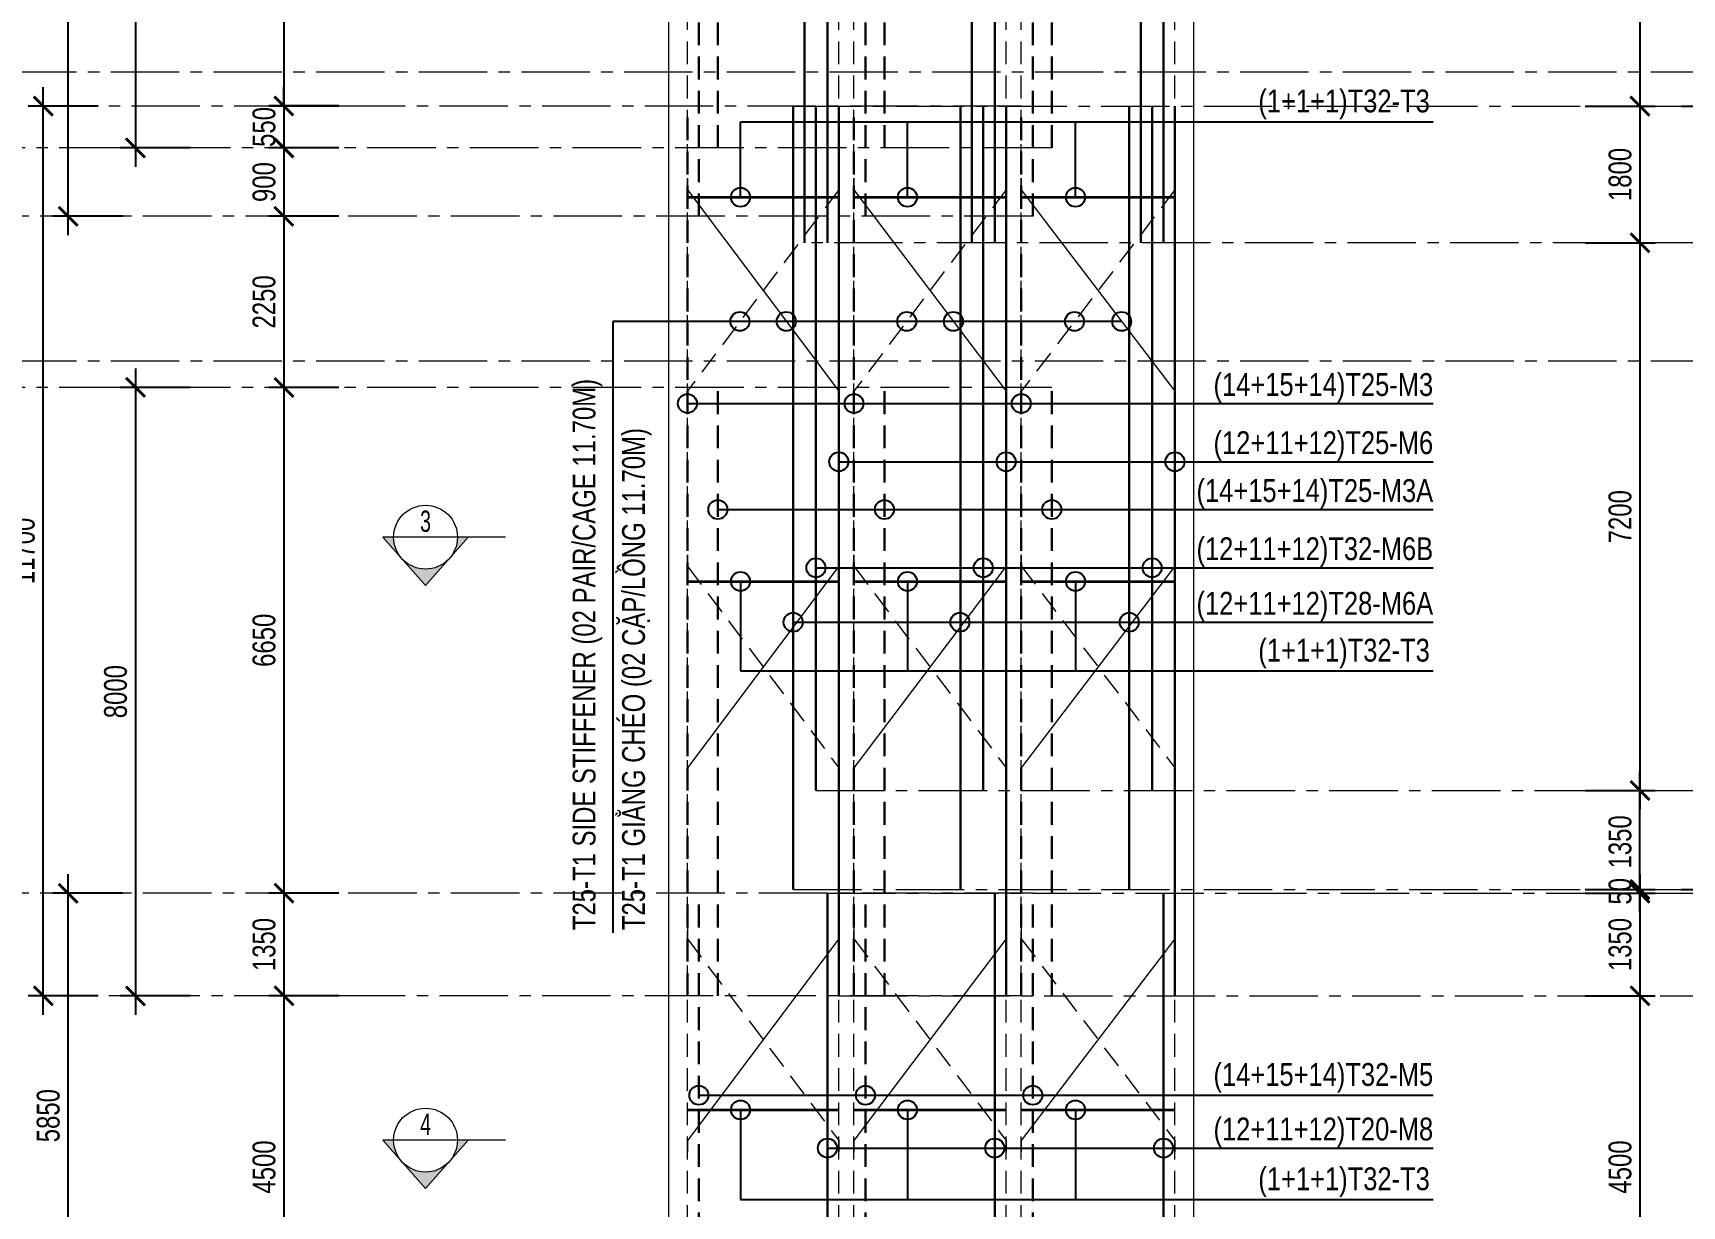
# Model space of a CAD drawing. Header units: millimetres. Extents: x 2611025 to 4139346, y -89870 to 101087.
# Drawn here: x 3142581 to 3164265, y -24263 to -8840 of the extents above; entities that cross this region are included whole.
import ezdxf
from ezdxf.enums import TextEntityAlignment as Align

# ---------------------------------------------------------------- set-up
doc = ezdxf.new("R2010")
doc.units = ezdxf.units.MM
doc.header["$LTSCALE"] = 1200
doc.header["$PDMODE"] = 35
for name, pattern in [('CENTER2', [1.125, 0.75, -0.125, 0.125, -0.125]), ('CONTINOUS', [0]), ('HIDDEN', [0.375, 0.25, -0.125])]:
    doc.linetypes.add(name, pattern=pattern)
for name, color, linetype, lineweight in [('1', 9, 'Continuous', 13), ('BOUND', 3, 'Continuous', 20), ('C1CO', 4, 'Continuous', 35), ('Grid line', 160, 'CENTER2', 5), ('HIDE', 8, 'HIDDEN', 13), ('K-THUOC', 1, 'Continuous', 18), ('LEADER', 8, 'Continuous', 9), ('T1CO', 4, 'Continuous', 20), ('T1HI', 4, 'HIDDEN', 13), ('TCHI', 4, 'HIDDEN', 30), ('TEXTMA', 2, 'Continuous', 13), ('TEXTVN', 2, 'Continuous', 20)]:
    doc.layers.add(name, color=color, linetype=linetype, lineweight=lineweight)
doc.styles.add('DB_Arial', font='arial.ttf', dxfattribs={"width": 0.8})
doc.styles.add('SMTEXT', font='arial.ttf', dxfattribs={"width": 0.75})
doc.styles.add('TEXTVN', font='VHELVCN.TTF', dxfattribs={"width": 0.8})
doc.dimstyles.new('BSV1-100', dxfattribs={"dimtxt": 300, "dimasz": 250, "dimexe": 200, "dimexo": 0, "dimgap": 108, "dimtad": 1, "dimdec": 0, "dimdsep": 46, "dimtxsty": 'SMTEXT', "dimblk": 'ARCHTICK', "dimcen": 100, "dimdle": 250, "dimclrd": 256, "dimclre": 256, "dimclrt": 1, "dimadec": 0, "dimazin": 0, "dimtfac": 1, "dimtdec": 0, "dimtix": 1, "dimtmove": 2, "dimatfit": 3, "dimfxl": 720, "dimfxlon": 1, "dimtolj": 1, "dimtzin": 0, "dimarcsym": 0})
doc.dimstyles.new('BSV25', dxfattribs={"dimtxt": 300, "dimasz": 250, "dimexe": 200, "dimexo": 0, "dimgap": 108, "dimtad": 1, "dimdec": 0, "dimlfac": 0.25, "dimdsep": 46, "dimtxsty": 'SMTEXT', "dimblk": 'ARCHTICK', "dimcen": 100, "dimdle": 250, "dimclrd": 256, "dimclre": 256, "dimclrt": 2, "dimadec": 0, "dimazin": 0, "dimtfac": 1, "dimtdec": 0, "dimtix": 1, "dimtmove": 2, "dimatfit": 3, "dimfxl": 800, "dimfxlon": 1, "dimtolj": 1, "dimtzin": 0, "dimarcsym": 0})

# ---------------------------------------------------------------- blocks, each defined once
blk = doc.blocks.new('_ArchTick')
at = {"color": 0, "linetype": 'ByBlock', "const_width": 0.15}
blk.add_lwpolyline([(-0.5, -0.5), (0.5, 0.5)], dxfattribs=at)
blk = doc.blocks.new('SIGSEC')
at = {"layer": '1', "lineweight": 9}
h = blk.add_hatch(color=256, dxfattribs=at)
h.dxf.hatch_style = 1
h.paths.add_polyline_path([(-420, 0), (-560, 0), (-315, -278, -0.182676)])
h = blk.add_hatch(color=256, dxfattribs=at)
h.dxf.hatch_style = 1
h.paths.add_polyline_path([(560, 0), (420, 0, -0.182676), (315, -278)])
h = blk.add_hatch(color=256, dxfattribs=at)
h.dxf.hatch_style = 1
h.paths.add_polyline_path([(315, -278, -0.451416), (-315, -278), (0, -635)])
at = {"layer": '1', "lineweight": 9, "elevation": 0}
blk.add_lwpolyline([(1050, 0), (-560, 0), (0, -635), (560, 0)], dxfattribs=at)
at = {"layer": '1', "lineweight": 9}
blk.add_circle((0, 0), 420, dxfattribs=at)
at = {"layer": 'BOUND', "lineweight": 9, "style": 'TEXTVN', "width": 0.8}
blk.add_attdef('SEC', text='', height=280, dxfattribs=at).set_placement((0, 210, 0), align=Align.MIDDLE_CENTER)
blk = doc.blocks.new('*D643')
at = {"layer": 'Defpoints', "color": 0, "transparency": 16777216}
for p in [(3170377, -4850), (3135263, -9350), (3170377, -9350)]:
    blk.add_point(p, dxfattribs=at)
at = {"layer": 'K-THUOC', "lineweight": -2, "transparency": 16777216}
for p, q in [((3135263, -4600), (3135263, -9600)), ((3135983, -4850), (3135063, -4850)), ((3135983, -9350), (3135063, -9350))]:
    blk.add_line(p, q, dxfattribs=at)
at = {"layer": 'K-THUOC', "lineweight": -2, "transparency": 16777216, "xscale": 250, "yscale": 250, "zscale": 250}
for p, rotation in [((3135263, -4850), 90), ((3135263, -9350), 270)]:
    blk.add_blockref('_ArchTick', p, dxfattribs=dict(at, rotation=rotation))
at = {"layer": 'K-THUOC', "color": 1, "transparency": 16777216, "insert": (3135002, -7100), "char_height": 300, "attachment_point": 5, "rotation": 90, "style": 'SMTEXT'}
blk.add_mtext('\\A1;4500', dxfattribs=at)
blk = doc.blocks.new('*D644')
at = {"layer": 'Defpoints', "color": 0, "transparency": 16777216}
for p in [(3170377, -9350), (3135263, -13150), (3170377, -13150)]:
    blk.add_point(p, dxfattribs=at)
at = {"layer": 'K-THUOC', "lineweight": -2, "transparency": 16777216}
for p, q in [((3135263, -9100), (3135263, -13400)), ((3135983, -9350), (3135063, -9350)), ((3135983, -13150), (3135063, -13150))]:
    blk.add_line(p, q, dxfattribs=at)
at = {"layer": 'K-THUOC', "lineweight": -2, "transparency": 16777216, "xscale": 250, "yscale": 250, "zscale": 250}
for p, rotation in [((3135263, -9350), 90), ((3135263, -13150), 270)]:
    blk.add_blockref('_ArchTick', p, dxfattribs=dict(at, rotation=rotation))
at = {"layer": 'K-THUOC', "color": 1, "transparency": 16777216, "insert": (3135002, -11250), "char_height": 300, "attachment_point": 5, "rotation": 90, "style": 'SMTEXT'}
blk.add_mtext('\\A1;3800', dxfattribs=at)
blk = doc.blocks.new('*D648')
at = {"layer": 'Defpoints', "color": 0, "transparency": 16777216}
for p in [(3156937, -5750), (3156937, -9800), (3163712, -9800)]:
    blk.add_point(p, dxfattribs=at)
at = {"layer": 'K-THUOC', "lineweight": -2, "transparency": 16777216}
for p, q in [((3163712, -5500), (3163712, -10050)), ((3162992, -5750), (3163912, -5750)), ((3162992, -9800), (3163912, -9800))]:
    blk.add_line(p, q, dxfattribs=at)
at = {"layer": 'K-THUOC', "lineweight": -2, "transparency": 16777216, "xscale": 250, "yscale": 250, "zscale": 250}
for p, rotation in [((3163712, -5750), 90), ((3163712, -9800), 270)]:
    blk.add_blockref('_ArchTick', p, dxfattribs=dict(at, rotation=rotation))
at = {"layer": 'K-THUOC', "color": 1, "transparency": 16777216, "insert": (3163451, -7775), "char_height": 300, "attachment_point": 5, "rotation": 90, "style": 'SMTEXT'}
blk.add_mtext('\\A1;4050', dxfattribs=at)
blk = doc.blocks.new('*D649')
at = {"layer": 'Defpoints', "color": 0, "transparency": 16777216}
for p in [(3156937, -9800), (3156937, -11600), (3163712, -11600)]:
    blk.add_point(p, dxfattribs=at)
at = {"layer": 'K-THUOC', "lineweight": -2, "transparency": 16777216}
for p, q in [((3163712, -9550), (3163712, -11850)), ((3162992, -9800), (3163912, -9800)), ((3162992, -11600), (3163912, -11600))]:
    blk.add_line(p, q, dxfattribs=at)
at = {"layer": 'K-THUOC', "lineweight": -2, "transparency": 16777216, "xscale": 250, "yscale": 250, "zscale": 250}
for p, rotation in [((3163712, -9800), 90), ((3163712, -11600), 270)]:
    blk.add_blockref('_ArchTick', p, dxfattribs=dict(at, rotation=rotation))
at = {"layer": 'K-THUOC', "color": 1, "transparency": 16777216, "insert": (3163451, -10700), "char_height": 300, "attachment_point": 5, "rotation": 90, "style": 'SMTEXT'}
blk.add_mtext('\\A1;1800', dxfattribs=at)
blk = doc.blocks.new('*D650')
at = {"layer": 'Defpoints', "color": 0, "transparency": 16777216}
for p in [(3156937, -11600), (3156937, -18800), (3163712, -18800)]:
    blk.add_point(p, dxfattribs=at)
at = {"layer": 'K-THUOC', "lineweight": -2, "transparency": 16777216}
for p, q in [((3163712, -11350), (3163712, -19050)), ((3162992, -11600), (3163912, -11600)), ((3162992, -18800), (3163912, -18800))]:
    blk.add_line(p, q, dxfattribs=at)
at = {"layer": 'K-THUOC', "lineweight": -2, "transparency": 16777216, "xscale": 250, "yscale": 250, "zscale": 250}
for p, rotation in [((3163712, -11600), 90), ((3163712, -18800), 270)]:
    blk.add_blockref('_ArchTick', p, dxfattribs=dict(at, rotation=rotation))
at = {"layer": 'K-THUOC', "color": 1, "transparency": 16777216, "insert": (3163451, -15200), "char_height": 300, "attachment_point": 5, "rotation": 90, "style": 'SMTEXT'}
blk.add_mtext('\\A1;7200', dxfattribs=at)
blk = doc.blocks.new('*D651')
at = {"layer": 'Defpoints', "color": 0, "transparency": 16777216}
for p in [(3156937, -20150), (3156937, -21500), (3163712, -21500)]:
    blk.add_point(p, dxfattribs=at)
at = {"layer": 'K-THUOC', "lineweight": -2, "transparency": 16777216}
for p, q in [((3163712, -19900), (3163712, -21750)), ((3162992, -20150), (3163912, -20150)), ((3162992, -21500), (3163912, -21500))]:
    blk.add_line(p, q, dxfattribs=at)
at = {"layer": 'K-THUOC', "lineweight": -2, "transparency": 16777216, "xscale": 250, "yscale": 250, "zscale": 250}
for p, rotation in [((3163712, -20150), 90), ((3163712, -21500), 270)]:
    blk.add_blockref('_ArchTick', p, dxfattribs=dict(at, rotation=rotation))
at = {"layer": 'K-THUOC', "color": 1, "transparency": 16777216, "insert": (3163451, -20825), "char_height": 300, "attachment_point": 5, "rotation": 90, "style": 'SMTEXT'}
blk.add_mtext('\\A1;1350', dxfattribs=at)
blk = doc.blocks.new('*D652')
at = {"layer": 'Defpoints', "color": 0, "transparency": 16777216}
for p in [(3156937, -21500), (3156937, -26000), (3163712, -26000)]:
    blk.add_point(p, dxfattribs=at)
at = {"layer": 'K-THUOC', "lineweight": -2, "transparency": 16777216}
for p, q in [((3163712, -21250), (3163712, -26250)), ((3162992, -21500), (3163912, -21500)), ((3162992, -26000), (3163912, -26000))]:
    blk.add_line(p, q, dxfattribs=at)
at = {"layer": 'K-THUOC', "lineweight": -2, "transparency": 16777216, "xscale": 250, "yscale": 250, "zscale": 250}
for p, rotation in [((3163712, -21500), 90), ((3163712, -26000), 270)]:
    blk.add_blockref('_ArchTick', p, dxfattribs=dict(at, rotation=rotation))
at = {"layer": 'K-THUOC', "color": 1, "transparency": 16777216, "insert": (3163451, -23750), "char_height": 300, "attachment_point": 5, "rotation": 90, "style": 'SMTEXT'}
blk.add_mtext('\\A1;4500', dxfattribs=at)
blk = doc.blocks.new('*D653')
at = {"layer": 'Defpoints', "color": 0, "transparency": 16777216}
for p in [(3156437, -20150), (3167517, -20150), (3156437, -26000)]:
    blk.add_point(p, dxfattribs=at)
at = {"layer": 'K-THUOC', "lineweight": -2, "transparency": 16777216}
for p, q in [((3167517, -26250), (3167517, -19900)), ((3166797, -20150), (3167717, -20150)), ((3166797, -26000), (3167717, -26000))]:
    blk.add_line(p, q, dxfattribs=at)
at = {"layer": 'K-THUOC', "lineweight": -2, "transparency": 16777216, "xscale": 250, "yscale": 250, "zscale": 250}
for p, rotation in [((3167517, -20150), 90), ((3167517, -26000), 270)]:
    blk.add_blockref('_ArchTick', p, dxfattribs=dict(at, rotation=rotation))
at = {"layer": 'K-THUOC', "color": 1, "transparency": 16777216, "insert": (3167256, -23075), "char_height": 300, "attachment_point": 5, "rotation": 90, "style": 'SMTEXT'}
blk.add_mtext('\\A1;5850', dxfattribs=at)
blk = doc.blocks.new('*D654')
at = {"layer": 'Defpoints', "color": 0, "transparency": 16777216}
for p in [(3156587, -9800), (3167253, -9800), (3156587, -21500)]:
    blk.add_point(p, dxfattribs=at)
at = {"layer": 'K-THUOC', "lineweight": -2, "transparency": 16777216}
for p, q in [((3167253, -21750), (3167253, -9550)), ((3166533, -9800), (3167453, -9800)), ((3166533, -21500), (3167453, -21500))]:
    blk.add_line(p, q, dxfattribs=at)
at = {"layer": 'K-THUOC', "lineweight": -2, "transparency": 16777216, "xscale": 250, "yscale": 250, "zscale": 250}
for p, rotation in [((3167253, -9800), 90), ((3167253, -21500), 270)]:
    blk.add_blockref('_ArchTick', p, dxfattribs=dict(at, rotation=rotation))
at = {"layer": 'K-THUOC', "color": 1, "transparency": 16777216, "insert": (3166992, -15650), "char_height": 300, "attachment_point": 5, "rotation": 90, "style": 'SMTEXT'}
blk.add_mtext('\\A1;11700', dxfattribs=at)
blk = doc.blocks.new('*D655')
at = {"layer": 'Defpoints', "color": 0, "transparency": 16777216}
for p in [(3156437, -2600), (3167517, -2600), (3156437, -11600)]:
    blk.add_point(p, dxfattribs=at)
at = {"layer": 'K-THUOC', "lineweight": -2, "transparency": 16777216}
for p, q in [((3167517, -11850), (3167517, -2350)), ((3166797, -2600), (3167717, -2600)), ((3166797, -11600), (3167717, -11600))]:
    blk.add_line(p, q, dxfattribs=at)
at = {"layer": 'K-THUOC', "lineweight": -2, "transparency": 16777216, "xscale": 250, "yscale": 250, "zscale": 250}
for p, rotation in [((3167517, -2600), 90), ((3167517, -11600), 270)]:
    blk.add_blockref('_ArchTick', p, dxfattribs=dict(at, rotation=rotation))
at = {"layer": 'K-THUOC', "color": 1, "transparency": 16777216, "insert": (3167256, -7100), "char_height": 300, "attachment_point": 5, "rotation": 90, "style": 'SMTEXT'}
blk.add_mtext('\\A1;9000', dxfattribs=at)
blk = doc.blocks.new('*D657')
at = {"layer": 'Defpoints', "color": 0, "transparency": 16777216}
for p in [(3156287, -9800), (3164975, -9800), (3156337, -20100)]:
    blk.add_point(p, dxfattribs=at)
at = {"layer": 'K-THUOC', "lineweight": -2, "transparency": 16777216}
for p, q in [((3164975, -20350), (3164975, -9550)), ((3164255, -9800), (3165175, -9800)), ((3164255, -20100), (3165175, -20100))]:
    blk.add_line(p, q, dxfattribs=at)
at = {"layer": 'K-THUOC', "lineweight": -2, "transparency": 16777216, "xscale": 250, "yscale": 250, "zscale": 250}
for p, rotation in [((3164975, -9800), 90), ((3164975, -20100), 270)]:
    blk.add_blockref('_ArchTick', p, dxfattribs=dict(at, rotation=rotation))
at = {"layer": 'K-THUOC', "color": 1, "transparency": 16777216, "insert": (3164714, -14950), "char_height": 300, "attachment_point": 5, "rotation": 90, "style": 'SMTEXT'}
blk.add_mtext('\\A1;10300', dxfattribs=at)
blk = doc.blocks.new('*D658')
at = {"layer": 'Defpoints', "color": 0, "transparency": 16777216}
for p in [(3155987, -9800), (3166202, -9800), (3155987, -18800)]:
    blk.add_point(p, dxfattribs=at)
at = {"layer": 'K-THUOC', "lineweight": -2, "transparency": 16777216}
for p, q in [((3166202, -19050), (3166202, -9550)), ((3165482, -9800), (3166402, -9800)), ((3165482, -18800), (3166402, -18800))]:
    blk.add_line(p, q, dxfattribs=at)
at = {"layer": 'K-THUOC', "lineweight": -2, "transparency": 16777216, "xscale": 250, "yscale": 250, "zscale": 250}
for p, rotation in [((3166202, -9800), 90), ((3166202, -18800), 270)]:
    blk.add_blockref('_ArchTick', p, dxfattribs=dict(at, rotation=rotation))
at = {"layer": 'K-THUOC', "color": 1, "transparency": 16777216, "insert": (3165940, -14300), "char_height": 300, "attachment_point": 5, "rotation": 90, "style": 'SMTEXT'}
blk.add_mtext('\\A1;9000', dxfattribs=at)
blk = doc.blocks.new('*D660')
at = {"layer": 'Defpoints', "color": 0, "transparency": 16777216}
for p in [(3151587, -4500), (3145881, -9799), (3151337, -9799)]:
    blk.add_point(p, dxfattribs=at)
at = {"layer": 'K-THUOC', "lineweight": -2, "transparency": 16777216}
for p, q in [((3145881, -4250), (3145881, -10049)), ((3146601, -4500), (3145681, -4500)), ((3146601, -9799), (3145681, -9799))]:
    blk.add_line(p, q, dxfattribs=at)
at = {"layer": 'K-THUOC', "lineweight": -2, "transparency": 16777216, "xscale": 250, "yscale": 250, "zscale": 250}
for p, rotation in [((3145881, -4500), 90), ((3145881, -9799), 270)]:
    blk.add_blockref('_ArchTick', p, dxfattribs=dict(at, rotation=rotation))
at = {"layer": 'K-THUOC', "color": 1, "transparency": 16777216, "insert": (3145620, -7150), "char_height": 300, "attachment_point": 5, "rotation": 90, "style": 'SMTEXT'}
blk.add_mtext('\\A1;5300', dxfattribs=at)
blk = doc.blocks.new('*D661')
at = {"layer": 'Defpoints', "color": 0, "transparency": 16777216}
for p in [(3150937, -11250), (3145881, -13500), (3150937, -13500)]:
    blk.add_point(p, dxfattribs=at)
at = {"layer": 'K-THUOC', "lineweight": -2, "transparency": 16777216}
for p, q in [((3145881, -11000), (3145881, -13750)), ((3146601, -11250), (3145681, -11250)), ((3146601, -13500), (3145681, -13500))]:
    blk.add_line(p, q, dxfattribs=at)
at = {"layer": 'K-THUOC', "lineweight": -2, "transparency": 16777216, "xscale": 250, "yscale": 250, "zscale": 250}
for p, rotation in [((3145881, -11250), 90), ((3145881, -13500), 270)]:
    blk.add_blockref('_ArchTick', p, dxfattribs=dict(at, rotation=rotation))
at = {"layer": 'K-THUOC', "color": 1, "transparency": 16777216, "insert": (3145620, -12375), "char_height": 300, "attachment_point": 5, "rotation": 90, "style": 'SMTEXT'}
blk.add_mtext('\\A1;2250', dxfattribs=at)
blk = doc.blocks.new('*D662')
at = {"layer": 'Defpoints', "color": 0, "transparency": 16777216}
for p in [(3150937, -20150), (3145881, -21500), (3150937, -21500)]:
    blk.add_point(p, dxfattribs=at)
at = {"layer": 'K-THUOC', "lineweight": -2, "transparency": 16777216}
for p, q in [((3145881, -19900), (3145881, -21750)), ((3146601, -20150), (3145681, -20150)), ((3146601, -21500), (3145681, -21500))]:
    blk.add_line(p, q, dxfattribs=at)
at = {"layer": 'K-THUOC', "lineweight": -2, "transparency": 16777216, "xscale": 250, "yscale": 250, "zscale": 250}
for p, rotation in [((3145881, -20150), 90), ((3145881, -21500), 270)]:
    blk.add_blockref('_ArchTick', p, dxfattribs=dict(at, rotation=rotation))
at = {"layer": 'K-THUOC', "color": 1, "transparency": 16777216, "insert": (3145620, -20825), "char_height": 300, "attachment_point": 5, "rotation": 90, "style": 'SMTEXT'}
blk.add_mtext('\\A1;1350', dxfattribs=at)
blk = doc.blocks.new('*D663')
at = {"layer": 'Defpoints', "color": 0, "transparency": 16777216}
for p in [(3150937, -21500), (3145881, -26000), (3150937, -26000)]:
    blk.add_point(p, dxfattribs=at)
at = {"layer": 'K-THUOC', "lineweight": -2, "transparency": 16777216}
for p, q in [((3145881, -21250), (3145881, -26250)), ((3146601, -21500), (3145681, -21500)), ((3146601, -26000), (3145681, -26000))]:
    blk.add_line(p, q, dxfattribs=at)
at = {"layer": 'K-THUOC', "lineweight": -2, "transparency": 16777216, "xscale": 250, "yscale": 250, "zscale": 250}
for p, rotation in [((3145881, -21500), 90), ((3145881, -26000), 270)]:
    blk.add_blockref('_ArchTick', p, dxfattribs=dict(at, rotation=rotation))
at = {"layer": 'K-THUOC', "color": 1, "transparency": 16777216, "insert": (3145620, -23750), "char_height": 300, "attachment_point": 5, "rotation": 90, "style": 'SMTEXT'}
blk.add_mtext('\\A1;4500', dxfattribs=at)
blk = doc.blocks.new('*D664')
at = {"layer": 'Defpoints', "color": 0, "transparency": 16777216}
for p in [(3143044, -20150), (3151287, -20150), (3151287, -26000)]:
    blk.add_point(p, dxfattribs=at)
at = {"layer": 'K-THUOC', "lineweight": -2, "transparency": 16777216}
for p, q in [((3143044, -26250), (3143044, -19900)), ((3143764, -20150), (3142844, -20150)), ((3143764, -26000), (3142844, -26000))]:
    blk.add_line(p, q, dxfattribs=at)
at = {"layer": 'K-THUOC', "lineweight": -2, "transparency": 16777216, "xscale": 250, "yscale": 250, "zscale": 250}
for p, rotation in [((3143044, -20150), 90), ((3143044, -26000), 270)]:
    blk.add_blockref('_ArchTick', p, dxfattribs=dict(at, rotation=rotation))
at = {"layer": 'K-THUOC', "color": 1, "transparency": 16777216, "insert": (3142783, -23075), "char_height": 300, "attachment_point": 5, "rotation": 90, "style": 'SMTEXT'}
blk.add_mtext('\\A1;5850', dxfattribs=at)
blk = doc.blocks.new('*D665')
at = {"layer": 'Defpoints', "color": 0, "transparency": 16777216}
for p in [(3142717, -9800), (3151137, -9800), (3151137, -21500)]:
    blk.add_point(p, dxfattribs=at)
at = {"layer": 'K-THUOC', "lineweight": -2, "transparency": 16777216}
for p, q in [((3142717, -21750), (3142717, -9550)), ((3143437, -9800), (3142517, -9800)), ((3143437, -21500), (3142517, -21500))]:
    blk.add_line(p, q, dxfattribs=at)
at = {"layer": 'K-THUOC', "lineweight": -2, "transparency": 16777216, "xscale": 250, "yscale": 250, "zscale": 250}
for p, rotation in [((3142717, -9800), 90), ((3142717, -21500), 270)]:
    blk.add_blockref('_ArchTick', p, dxfattribs=dict(at, rotation=rotation))
at = {"layer": 'K-THUOC', "color": 1, "transparency": 16777216, "insert": (3142455, -15650), "char_height": 300, "attachment_point": 5, "rotation": 90, "style": 'SMTEXT'}
blk.add_mtext('\\A1;11700', dxfattribs=at)
blk = doc.blocks.new('*D666')
at = {"layer": 'Defpoints', "color": 0, "transparency": 16777216}
for p in [(3143044, 450), (3151387, 450), (3151287, -11250)]:
    blk.add_point(p, dxfattribs=at)
at = {"layer": 'K-THUOC', "lineweight": -2, "transparency": 16777216}
for p, q in [((3143044, -11500), (3143044, 700)), ((3143764, 450), (3142844, 450)), ((3143764, -11250), (3142844, -11250))]:
    blk.add_line(p, q, dxfattribs=at)
at = {"layer": 'K-THUOC', "lineweight": -2, "transparency": 16777216, "xscale": 250, "yscale": 250, "zscale": 250}
for p, rotation in [((3143044, 450), 90), ((3143044, -11250), 270)]:
    blk.add_blockref('_ArchTick', p, dxfattribs=dict(at, rotation=rotation))
at = {"layer": 'K-THUOC', "color": 1, "transparency": 16777216, "insert": (3142783, -5400), "char_height": 300, "attachment_point": 5, "rotation": 90, "style": 'SMTEXT'}
blk.add_mtext('\\A1;11700', dxfattribs=at)
blk = doc.blocks.new('*D667')
at = {"layer": 'Defpoints', "color": 0, "transparency": 16777216}
for p in [(3151637, -4500), (3143929, -10350), (3151637, -10350)]:
    blk.add_point(p, dxfattribs=at)
at = {"layer": 'K-THUOC', "lineweight": -2, "transparency": 16777216}
for p, q in [((3143929, -4250), (3143929, -10600)), ((3144649, -4500), (3143729, -4500)), ((3144649, -10350), (3143729, -10350))]:
    blk.add_line(p, q, dxfattribs=at)
at = {"layer": 'K-THUOC', "lineweight": -2, "transparency": 16777216, "xscale": 250, "yscale": 250, "zscale": 250}
for p, rotation in [((3143929, -4500), 90), ((3143929, -10350), 270)]:
    blk.add_blockref('_ArchTick', p, dxfattribs=dict(at, rotation=rotation))
at = {"layer": 'K-THUOC', "color": 1, "transparency": 16777216, "insert": (3143668, -7425), "char_height": 300, "attachment_point": 5, "rotation": 90, "style": 'SMTEXT'}
blk.add_mtext('\\A1;5850', dxfattribs=at)
blk = doc.blocks.new('*D668')
at = {"layer": 'Defpoints', "color": 0, "transparency": 16777216}
for p in [(3151637, -13500), (3143929, -21500), (3151637, -21500)]:
    blk.add_point(p, dxfattribs=at)
at = {"layer": 'K-THUOC', "lineweight": -2, "transparency": 16777216}
for p, q in [((3143929, -13250), (3143929, -21750)), ((3144649, -13500), (3143729, -13500)), ((3144649, -21500), (3143729, -21500))]:
    blk.add_line(p, q, dxfattribs=at)
at = {"layer": 'K-THUOC', "lineweight": -2, "transparency": 16777216, "xscale": 250, "yscale": 250, "zscale": 250}
for p, rotation in [((3143929, -13500), 90), ((3143929, -21500), 270)]:
    blk.add_blockref('_ArchTick', p, dxfattribs=dict(at, rotation=rotation))
at = {"layer": 'K-THUOC', "color": 1, "transparency": 16777216, "insert": (3143668, -17500), "char_height": 300, "attachment_point": 5, "rotation": 90, "style": 'SMTEXT'}
blk.add_mtext('\\A1;8000', dxfattribs=at)
blk = doc.blocks.new('*D669')
at = {"layer": 'Defpoints', "color": 0, "transparency": 16777216}
for p in [(3150937, -10351), (3145881, -11250), (3150937, -11250)]:
    blk.add_point(p, dxfattribs=at)
at = {"layer": 'K-THUOC', "lineweight": -2, "transparency": 16777216}
for p, q in [((3145881, -10101), (3145881, -11500)), ((3146601, -10351), (3145681, -10351)), ((3146601, -11250), (3145681, -11250))]:
    blk.add_line(p, q, dxfattribs=at)
at = {"layer": 'K-THUOC', "lineweight": -2, "transparency": 16777216, "xscale": 250, "yscale": 250, "zscale": 250}
for p, rotation in [((3145881, -10351), 90), ((3145881, -11250), 270)]:
    blk.add_blockref('_ArchTick', p, dxfattribs=dict(at, rotation=rotation))
at = {"layer": 'K-THUOC', "color": 1, "transparency": 16777216, "insert": (3145620, -10800), "char_height": 300, "attachment_point": 5, "rotation": 90, "style": 'SMTEXT'}
blk.add_mtext('\\A1;900', dxfattribs=at)
blk = doc.blocks.new('*D670')
at = {"layer": 'Defpoints', "color": 0, "transparency": 16777216}
for p in [(3150937, -13500), (3145881, -20150), (3150937, -20150)]:
    blk.add_point(p, dxfattribs=at)
at = {"layer": 'K-THUOC', "lineweight": -2, "transparency": 16777216}
for p, q in [((3145881, -13250), (3145881, -20400)), ((3146601, -13500), (3145681, -13500)), ((3146601, -20150), (3145681, -20150))]:
    blk.add_line(p, q, dxfattribs=at)
at = {"layer": 'K-THUOC', "lineweight": -2, "transparency": 16777216, "xscale": 250, "yscale": 250, "zscale": 250}
for p, rotation in [((3145881, -13500), 90), ((3145881, -20150), 270)]:
    blk.add_blockref('_ArchTick', p, dxfattribs=dict(at, rotation=rotation))
at = {"layer": 'K-THUOC', "color": 1, "transparency": 16777216, "insert": (3145620, -16825), "char_height": 300, "attachment_point": 5, "rotation": 90, "style": 'SMTEXT'}
blk.add_mtext('\\A1;6650', dxfattribs=at)
blk = doc.blocks.new('*D679')
at = {"layer": 'Defpoints', "color": 0, "transparency": 16777216}
for p in [(3156937, -18800), (3163712, -18800), (3156937, -20150)]:
    blk.add_point(p, dxfattribs=at)
at = {"layer": 'K-THUOC', "lineweight": -2, "transparency": 16777216}
for p, q in [((3163712, -20400), (3163712, -18550)), ((3162992, -18800), (3163912, -18800)), ((3162992, -20150), (3163912, -20150))]:
    blk.add_line(p, q, dxfattribs=at)
at = {"layer": 'K-THUOC', "lineweight": -2, "transparency": 16777216, "xscale": 250, "yscale": 250, "zscale": 250}
for p, rotation in [((3163712, -18800), 90), ((3163712, -20150), 270)]:
    blk.add_blockref('_ArchTick', p, dxfattribs=dict(at, rotation=rotation))
at = {"layer": 'K-THUOC', "color": 1, "transparency": 16777216, "insert": (3163451, -19475), "char_height": 300, "attachment_point": 5, "rotation": 90, "style": 'SMTEXT'}
blk.add_mtext('\\A1;1350', dxfattribs=at)
blk = doc.blocks.new('*D680')
at = {"layer": 'Defpoints', "color": 0, "transparency": 16777216}
for p in [(3156937, -20100), (3156937, -20150), (3163712, -20100)]:
    blk.add_point(p, dxfattribs=at)
at = {"layer": 'K-THUOC', "lineweight": -2, "transparency": 16777216}
for p, q in [((3163712, -20100), (3163712, -19850)), ((3162992, -20100), (3163912, -20100)), ((3162992, -20150), (3163912, -20150)), ((3163712, -20150), (3163712, -20100)), ((3163712, -20150), (3163712, -20400))]:
    blk.add_line(p, q, dxfattribs=at)
at = {"layer": 'K-THUOC', "lineweight": -2, "transparency": 16777216, "xscale": 250, "yscale": 250, "zscale": 250}
for p, rotation in [((3163712, -20100), 270), ((3163712, -20150), 90)]:
    blk.add_blockref('_ArchTick', p, dxfattribs=dict(at, rotation=rotation))
at = {"layer": 'K-THUOC', "color": 1, "transparency": 16777216, "insert": (3163451, -20125), "char_height": 300, "attachment_point": 5, "rotation": 90, "style": 'SMTEXT'}
blk.add_mtext('\\A1;50', dxfattribs=at)
blk = doc.blocks.new('*D681')
at = {"layer": 'Defpoints', "color": 0, "transparency": 16777216}
for p in [(3156187, -5750), (3165265, -5750), (3156487, -11600)]:
    blk.add_point(p, dxfattribs=at)
at = {"layer": 'K-THUOC', "lineweight": -2, "transparency": 16777216}
for p, q in [((3165265, -11850), (3165265, -5500)), ((3164545, -5750), (3165465, -5750)), ((3164545, -11600), (3165465, -11600))]:
    blk.add_line(p, q, dxfattribs=at)
at = {"layer": 'K-THUOC', "lineweight": -2, "transparency": 16777216, "xscale": 250, "yscale": 250, "zscale": 250}
for p, rotation in [((3165265, -5750), 90), ((3165265, -11600), 270)]:
    blk.add_blockref('_ArchTick', p, dxfattribs=dict(at, rotation=rotation))
at = {"layer": 'K-THUOC', "color": 1, "transparency": 16777216, "insert": (3165004, -8675), "char_height": 300, "attachment_point": 5, "rotation": 90, "style": 'SMTEXT'}
blk.add_mtext('\\A1;5850', dxfattribs=at)
blk = doc.blocks.new('*D689')
at = {"layer": 'Defpoints', "color": 0, "transparency": 16777216}
for p in [(3151187, -9800), (3145881, -10350), (3151187, -10350)]:
    blk.add_point(p, dxfattribs=at)
at = {"layer": 'K-THUOC', "lineweight": -2, "transparency": 16777216}
for p, q in [((3145881, -9800), (3145881, -9550)), ((3146601, -9800), (3145681, -9800)), ((3145881, -9800), (3145881, -10350)), ((3146601, -10350), (3145681, -10350)), ((3145881, -10350), (3145881, -10600))]:
    blk.add_line(p, q, dxfattribs=at)
at = {"layer": 'K-THUOC', "lineweight": -2, "transparency": 16777216, "xscale": 250, "yscale": 250, "zscale": 250}
for p, rotation in [((3145881, -9800), 270), ((3145881, -10350), 90)]:
    blk.add_blockref('_ArchTick', p, dxfattribs=dict(at, rotation=rotation))
at = {"layer": 'K-THUOC', "color": 1, "transparency": 16777216, "insert": (3145620, -10075), "char_height": 300, "attachment_point": 5, "rotation": 90, "style": 'SMTEXT'}
blk.add_mtext('\\A1;550', dxfattribs=at)

msp = doc.modelspace()

# ---------------------------------------------------------------- linework, layer by layer
at = {"layer": 'BOUND'}
msp.add_lwpolyline([(3150937, -45000), (3157847, -45000), (3157847, -500), (3150937, -500)], close=True, dxfattribs=at)
at = {"layer": 'C1CO'}
for p, q in [((3151187, -11000), (3153177, -11000)), ((3153377, -11000), (3155377, -11000)), ((3155577, -11000), (3157597, -11000)), ((3151187, -16050), (3153177, -16050)), ((3153377, -16050), (3155377, -16050)), ((3155577, -16050), (3157597, -16050)), ((3151187, -23000), (3153177, -23000)), ((3153377, -23000), (3155377, -23000)), ((3155577, -23000), (3157597, -23000))]:
    msp.add_line(p, q, dxfattribs=at)
at = {"layer": 'Grid line', "color": 2}
for p, q in [((3131454.1, -9350), (3170376.6, -9350)), ((3131454.1, -13150), (3170376.6, -13150))]:
    msp.add_line(p, q, dxfattribs=at)
at = {"layer": 'Grid line'}
for p, q in [((3155577, -9800.3), (3136223.4, -9800.3)), ((3152577, -9800.3), (3167516.7, -9800.3)), ((3155977, -10349.7), (3136223.4, -10349.7)), ((3155727, -11250.3), (3136223.4, -11250.3)), ((3167516.7, -11600.3), (3152727, -11600.3)), ((3155977, -13500), (3136223.4, -13500)), ((3152877, -18800), (3167516.7, -18800)), ((3155727, -20150), (3136223.4, -20150)), ((3152577, -20100), (3167516.7, -20100)), ((3153027, -20150), (3167516.7, -20150)), ((3155577, -21500), (3136223.4, -21500)), ((3153177, -21500), (3167516.7, -21500))]:
    msp.add_line(p, q, dxfattribs=at)
at = {"layer": 'HIDE'}
for p, q in [((3151187, -44800), (3151187, -500)), ((3153177, -44800), (3153177, -500)), ((3153377, -44800), (3153377, -500)), ((3155377, -44800), (3155377, -500)), ((3155577, -44800), (3155577, -500)), ((3157597, -44800), (3157597, -500))]:
    msp.add_line(p, q, dxfattribs=at)
at = {"layer": 'T1CO'}
for points in [[(3151187, -10750.3), (3151187, -10900.3), (3153177, -13550.3), (3153177, -13700.3)], [(3153377, -10750.3), (3153377, -10900.3), (3155377, -13550.3), (3155377, -13700.3)], [(3155577, -10750.3), (3155577, -10900.3), (3157597, -13550.3), (3157597, -13700.3)], [(3153177, -15700), (3153177, -15850), (3151187, -18500), (3151187, -18650)], [(3155377, -15700), (3155377, -15850), (3153377, -18500), (3153377, -18650)], [(3157597, -15700), (3157597, -15850), (3155577, -18500), (3155577, -18650)], [(3153177, -20600), (3153177, -20750), (3151187, -23400), (3151187, -23550)], [(3155377, -20600), (3155377, -20750), (3153377, -23400), (3153377, -23550)], [(3157597, -20600), (3157597, -20750), (3155577, -23400), (3155577, -23550)]]:
    msp.add_lwpolyline(points, dxfattribs=at)
at = {"layer": 'T1HI'}
for points in [[(3153177, -10750.3), (3153177, -10900.3), (3151187, -13550.3), (3151187, -13700.3)], [(3155377, -10750.3), (3155377, -10900.3), (3153377, -13550.3), (3153377, -13700.3)], [(3157597, -10750.3), (3157597, -10900.3), (3155577, -13550.3), (3155577, -13700.3)], [(3151187, -15700), (3151187, -15850), (3153177, -18500), (3153177, -18650)], [(3153377, -15700), (3153377, -15850), (3155377, -18500), (3155377, -18650)], [(3155577, -15700), (3155577, -15850), (3157597, -18500), (3157597, -18650)], [(3151187, -20600), (3151187, -20750), (3153177, -23400), (3153177, -23550)], [(3153377, -20600), (3153377, -20750), (3155377, -23400), (3155377, -23550)], [(3155577, -20600), (3155577, -20750), (3157597, -23400), (3157597, -23550)]]:
    msp.add_lwpolyline(points, dxfattribs=at)
at = {"layer": 'TCHI', "linetype": 'HIDDEN'}
for points in [[(3151337, -11250.3), (3151337, 450)], [(3153527, -11250.3), (3153527, 450)], [(3155727, -11250.3), (3155727, 450)], [(3151587, -10349.7), (3151587, -4499.7)], [(3153777, -10349.7), (3153777, -4499.7)], [(3155977, -10349.7), (3155977, -4499.7)], [(3151187, -21500), (3151187, -9800)], [(3153377, -21500), (3153377, -9800)], [(3155577, -21500), (3155577, -9800)], [(3151587, -21500), (3151587, -13500)], [(3153777, -21500), (3153777, -13500)], [(3155977, -21500), (3155977, -13500)], [(3151337, -26000), (3151337, -20150)], [(3153527, -26000), (3153527, -20150)], [(3155727, -26000), (3155727, -20150)]]:
    msp.add_lwpolyline(points, dxfattribs=at)
at = {"layer": 'TCHI', "linetype": 'CONTINOUS'}
for points in [[(3153027, -11600.3), (3153027, -2600.3)], [(3155227, -11600.3), (3155227, -2600.3)], [(3157447, -11600.3), (3157447, -2600.3)], [(3152877, -18800), (3152877, -9800.3)], [(3153177, -21500), (3153177, -9800.3)], [(3155077, -18800), (3155077, -9800.3)], [(3155377, -21500), (3155377, -9800.3)], [(3157297, -18800), (3157297, -9800.3)], [(3157597, -21500), (3157597, -9800.3)], [(3153027, -26000), (3153027, -20150)], [(3155227, -26000), (3155227, -20150)], [(3157447, -26000), (3157447, -20150)]]:
    msp.add_lwpolyline(points, dxfattribs=at)
at = {"layer": 'TCHI', "color": 6, "linetype": 'CONTINOUS'}
for points in [[(3152727, -11600.3), (3152727, -5750.3)], [(3154927, -11600.3), (3154927, -5750.3)], [(3157147, -11600.3), (3157147, -5750.3)], [(3152577, -20100), (3152577, -9800.3)], [(3154777, -20100), (3154777, -9800.3)], [(3156997, -20100), (3156997, -9800.3)]]:
    msp.add_lwpolyline(points, dxfattribs=at)

# ---------------------------------------------------------------- block references
at = {"layer": '1', "lineweight": 20}
for p, values in [((3147743.1, -15469), {'SEC': '3'}), ((3147743.1, -23397.2, 0), {'SEC': '4'})]:
    msp.add_blockref('SIGSEC', p, dxfattribs=at).add_auto_attribs(values)

# ---------------------------------------------------------------- texts
at = {"layer": 'TEXTMA', "style": 'DB_Arial', "width": 0.8}
for s, p in [('(1+1+1)T32-T3', (3160948.7, -9883.5)), ('(14+15+14)T25-M3', (3160992.9, -13612)), ('(12+11+12)T25-M6', (3160992.9, -14376.6)), ('(14+15+14)T25-M3A', (3160992.9, -15006.1)), ('(12+11+12)T32-M6B', (3160992.9, -15770.7)), ('(12+11+12)T28-M6A', (3160992.9, -16487.8)), ('(1+1+1)T32-T3', (3160948.7, -17104.9)), ('(14+15+14)T32-M5', (3160992.9, -22683.7)), ('(12+11+12)T20-M8', (3160992.9, -23400.8)), ('(1+1+1)T32-T3', (3160948.7, -24054.9))]:
    msp.add_text(s, height=300, rotation=360, dxfattribs=at).set_placement(p, align=Align.RIGHT)
at = {"layer": 'TEXTVN', "lineweight": 20, "style": 'SMTEXT', "width": 0.75}
for s, p in [('T25-T1 SIDE STIFFENER (02 PAIR/CAGE 11.70M)', (3149977.9, -20635.9)), ('T25-T1 GIẰNG CHÉO (02 CẶP/LỒNG 11.70M)', (3150627.9, -20635.9))]:
    msp.add_text(s, height=300, rotation=90, dxfattribs=at).set_placement(p)

# ---------------------------------------------------------------- dimensions: what is measured, and where the dimension line sits
at = {"layer": 'K-THUOC'}
for base, p1, p2, picture, middle in [((3143044.1, 450), (3151287, -11250.3), (3151387, 450), '*D666', (3142782.9, -5400.2)), ((3167516.7, -2600.3), (3156437, -11600.3), (3156437, -2600.3), '*D655', (3167255.5, -7100.3)), ((3143929.4, -10349.7), (3151637, -4499.7), (3151637, -10349.7), '*D667', (3143668.2, -7424.7)), ((3145881.2, -9799.3), (3151587, -4499.7), (3151337, -9799.3), '*D660', (3145619.9, -7149.5)), ((3135263.4, -9350), (3170376.6, -4850), (3170376.6, -9350), '*D643', (3135002.2, -7100)), ((3165265.2, -5750.3), (3156487, -11600.3), (3156187, -5750.3), '*D681', (3165004, -8675.3)), ((3163712, -9800.3), (3156937, -5750.3), (3156937, -9800.3), '*D648', (3163450.8, -7775.3)), ((3135263.4, -13150), (3170376.6, -9350), (3170376.6, -13150), '*D644', (3135002.1, -11250)), ((3142716.5, -9800), (3151137, -21500), (3151137, -9800), '*D665', (3142455.4, -15650)), ((3145881.2, -10349.7), (3151187, -9800), (3151187, -10349.7), '*D689', (3145620, -10074.8)), ((3166201.5, -9800.3), (3155987, -18800), (3155987, -9800.3), '*D658', (3165940.4, -14300.2)), ((3164975.2, -9800.3), (3156337, -20100), (3156287, -9800.3), '*D657', (3164713.9, -14950.2)), ((3167253.5, -9800.3), (3156587, -21500), (3156587, -9800.3), '*D654', (3166992.3, -15650.2)), ((3163712, -11600.3), (3156937, -9800.3), (3156937, -11600.3), '*D649', (3163450.8, -10700.3)), ((3145881.2, -11250.3), (3150937, -10350.7), (3150937, -11250.3), '*D669', (3145620, -10800.5)), ((3145881.2, -13500), (3150937, -11250.3), (3150937, -13500), '*D661', (3145620, -12375.2)), ((3163712, -18800), (3156937, -11600.3), (3156937, -18800), '*D650', (3163450.8, -15200.2)), ((3143929.4, -21500), (3151637, -13500), (3151637, -21500), '*D668', (3143668.2, -17500)), ((3145881.2, -20150), (3150937, -13500), (3150937, -20150), '*D670', (3145620, -16825)), ((3163712, -18800), (3156937, -20150), (3156937, -18800), '*D679', (3163450.7, -19475)), ((3143044.1, -20150), (3151287, -26000), (3151287, -20150), '*D664', (3142782.9, -23075)), ((3145881.2, -21500), (3150937, -20150), (3150937, -21500), '*D662', (3145619.9, -20825)), ((3167516.7, -20150), (3156437, -26000), (3156437, -20150), '*D653', (3167255.5, -23075)), ((3163712, -20100), (3156937, -20150), (3156937, -20100), '*D680', (3163450.8, -20125)), ((3163712, -21500), (3156937, -20150), (3156937, -21500), '*D651', (3163450.7, -20825)), ((3145881.2, -26000), (3150937, -21500), (3150937, -26000), '*D663', (3145620, -23750)), ((3163712, -26000), (3156937, -21500), (3156937, -26000), '*D652', (3163450.8, -23750))]:
    dim = msp.add_linear_dim(base=base, p1=p1, p2=p2, angle=90, dimstyle='BSV1-100', dxfattribs=at)
    dim.commit()
    dim.dimension.update_dxf_attribs({"geometry": picture, "text_midpoint": middle})

# ---------------------------------------------------------------- leaders
at = {"layer": 'LEADER'}
for points in [[(3151884.5, -11000), (3151884.5, -10006.8), (3156587.9, -10006.8)], [(3154079.5, -11000), (3154079.5, -10006.8), (3158782.9, -10006.8)], [(3156289.5, -11000), (3156289.5, -10006.8), (3160992.9, -10006.8)], [(3152487, -12631.5), (3150204.9, -12631.5), (3150204.9, -18631.5)], [(3151877, -12631.5), (3150204.9, -12631.5), (3150204.9, -18631.5)], [(3154683.5, -12631.5), (3150204.9, -12631.5), (3150204.9, -18631.5)], [(3154070.5, -12631.5), (3150204.9, -12631.5), (3150204.9, -20669.5)], [(3156896.6, -12631.5), (3150204.9, -12631.5), (3150204.9, -18631.5)], [(3156277.4, -12631.5), (3150204.9, -12631.5), (3150204.9, -20669.5)], [(3151187, -13712), (3160992.9, -13712)], [(3153377, -13712), (3160992.9, -13712)], [(3155577, -13712), (3160992.9, -13712)], [(3153177, -14476.6), (3160309.5, -14476.6)], [(3155377, -14476.6), (3160992.9, -14476.6)], [(3157597, -14476.6), (3160992.9, -14476.6)], [(3151587, -15106.1), (3160992.9, -15106.1)], [(3153777, -15106.1), (3160992.9, -15106.1)], [(3155977, -15106.1), (3160992.9, -15106.1)], [(3152877, -15870.7), (3160309.5, -15870.7)], [(3155077, -15870.7), (3160992.9, -15870.7)], [(3157297, -15870.7), (3160992.9, -15870.7)], [(3151884.5, -16050), (3151884.5, -17228.2), (3156587.9, -17228.2)], [(3154079.5, -16050), (3154079.5, -17228.2), (3158782.9, -17228.2)], [(3156289.5, -16050), (3156289.5, -17228.2), (3160992.9, -17228.2)], [(3152577, -16587.8), (3160309.5, -16587.8)], [(3154770.3, -16587.8), (3160992.9, -16587.8)], [(3156997, -16587.8), (3160992.9, -16587.8)], [(3151337, -22807.4), (3160992.9, -22807.4)], [(3153527, -22807.4), (3160992.9, -22807.4)], [(3155727, -22807.4), (3160992.9, -22807.4)], [(3151884.5, -23000), (3151884.5, -24178.2), (3156587.9, -24178.2)], [(3154079.5, -23000), (3154079.5, -24178.2), (3158782.9, -24178.2)], [(3156289.5, -23000), (3156289.5, -24178.2), (3160992.9, -24178.2)], [(3153027, -23500.8), (3160992.9, -23500.8)], [(3155227, -23500.8), (3160309.5, -23500.8)], [(3157447, -23500.8), (3160992.9, -23500.8)]]:
    msp.add_leader(points, dimstyle='BSV25', override={"dimldrblk": 'Origin'}, dxfattribs=at)

doc.saveas('drawing.dxf')
